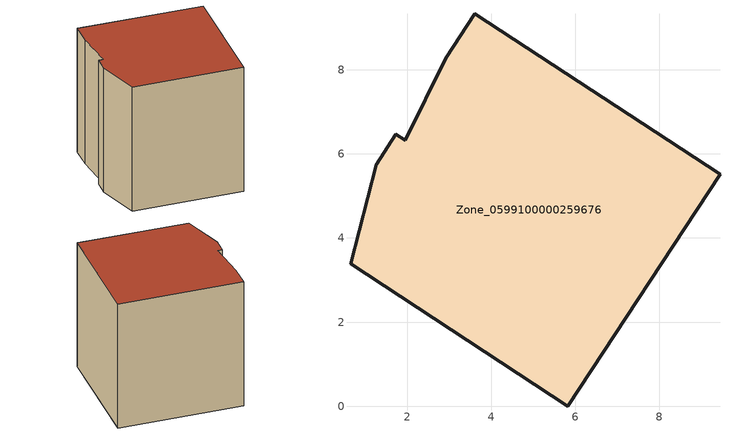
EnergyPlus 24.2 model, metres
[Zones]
Zone_0599100000259676
 floor ground (C_G): 1.95,6.32 2.92,8.28 3.61,9.33 9.44,5.51 5.82,0 0.66,3.39 1.26,5.75 1.73,6.46 z0
 wall outside (C_F): 9.44,5.51 3.61,9.33 2.92,8.28 1.95,6.32 1.73,6.46 1.26,5.75 0.66,3.39 5.82,0 9.44,5.51 z0:7.58
 roof outside (C_R): 1.95,6.32 1.73,6.46 1.26,5.75 0.66,3.39 5.82,0 9.44,5.51 3.61,9.33 2.92,8.28 z7.58
[BUILDING]
Pand.0599100000259676: North Axis=0; Terrain=City; Loads Convergence Tolerance Value=0.04; Temperature Convergence Tolerance Value=0.4; Solar Distribution=FullExterior; Maximum Number of Warmup Days=25; Minimum Number of Warmup Days=1
[Site:Location]
Rotterdam.The.Hague.AP_ZH_NLD Design_Conditions: Latitude=51.96; Longitude=4.45; Time Zone=1; Elevation=-4.5
[SITE:GROUNDTEMPERATURE:BUILDINGSURFACE]
18, 18, 18, 18, 18, 18, 18, 18, 18, 18, 18, 18
[MATERIAL] Thermal Absorptance=0.9; Solar Absorptance=0.7; Visible Absorptance=0.7
Name | Roughness | Thickness | Conductivity | Density | Specific Heat
G.TC.1946 | MediumSmooth | 0.15 | 1 | 540 | 1210
F.TC.1946 | Rough | 0.3 | 0.857143 | 1920 | 840
R.TC.1946 | MediumRough | 0.2 | 0.909091 | 1500 | 1000
[CONSTRUCTION]
C_G: G.TC.1946
C_F: F.TC.1946
C_R: R.TC.1946
[ZONE]
Zone_0599100000259676: Type=1; Multiplier=1; Ceiling Height=Autocalculate; Volume=Autocalculate; Floor Area=autocalculate; Part of Total Floor Area=Yes
[ZONEINFILTRATION:DESIGNFLOWRATE]
Infil_Zone_0599100000259676: Zone or ZoneList or Space or SpaceList=Zone_0599100000259676; Schedule=AlwaysOn; Design Flow Rate Calculation Method=Flow/Area; Flow Rate per Floor Area=0.003; Constant Term Coefficient=1; Temperature Term Coefficient=0; Velocity Term Coefficient=0; Velocity Squared Term Coefficient=0
[HVACTEMPLATE:ZONE:IDEALLOADSAIRSYSTEM]
Zone_0599100000259676: Maximum Heating Supply Air Temperature=50; Minimum Cooling Supply Air Temperature=13; Maximum Heating Supply Air Humidity Ratio=0.0156; Minimum Cooling Supply Air Humidity Ratio=0.0077; Heating Limit=NoLimit; Cooling Limit=NoLimit; Dehumidification Control Type=ConstantSensibleHeatRatio; Cooling Sensible Heat Ratio=0.7; Dehumidification Setpoint=60; Humidification Control Type=None; Humidification Setpoint=30; Outdoor Air Method=None; Outdoor Air Flow Rate per Person=0.00944; Outdoor Air Flow Rate per Zone Floor Area=0; Outdoor Air Flow Rate per Zone=0; Demand Controlled Ventilation Type=None; Outdoor Air Economizer Type=NoEconomizer; Heat Recovery Type=None; Sensible Heat Recovery Effectiveness=0.7; Latent Heat Recovery Effectiveness=0.65
[ZONECONTROL:THERMOSTAT]
ThermostatControl_Zone_0599100000259676: Zone or ZoneList=Zone_0599100000259676; Control Type Schedule=DualSetpointControlType; Control 1=Thermostat_Zone_0599100000259676; Temperature Difference Between Cutout And Setpoint=0
[THERMOSTATSETPOINT:DUALSETPOINT]
Thermostat_Zone_0599100000259676: Heating Setpoint Temperature Schedule=HeatingSetpoint_Zone_0599100000259676; Cooling Setpoint Temperature Schedule=CoolingSetpoint_Zone_0599100000259676
[SCHEDULE:COMPACT]
HeatingSetpoint_Zone_0599100000259676: Through: 12/31, For: AllDays, Until: 24:00, 21
CoolingSetpoint_Zone_0599100000259676: Through: 12/31, For: AllDays, Until: 24:00, 24
DualSetpointControlType: Through: 12/31, For: AllDays, Until: 24:00, 4
AlwaysOn: Through: 12/31, For: AllDays, Until: 24:00, 1
